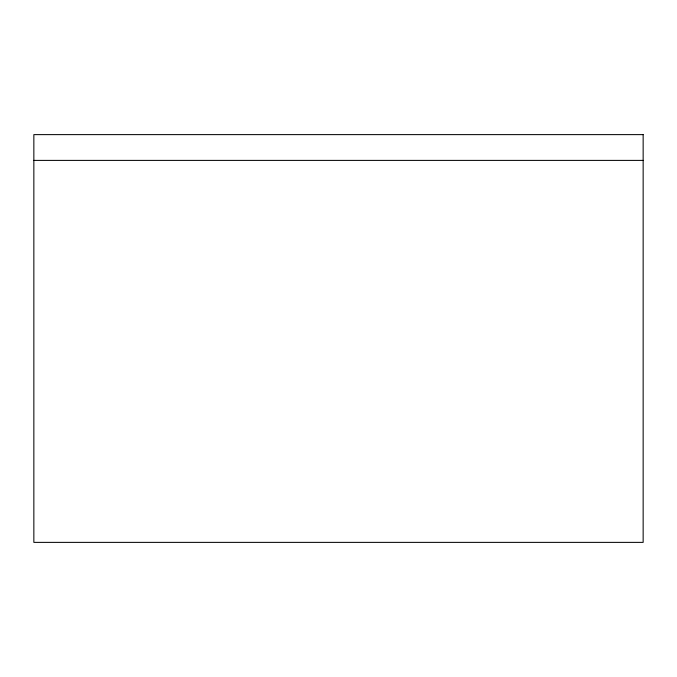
<?xml version="1.0" encoding="UTF-8"?>
<svg xmlns="http://www.w3.org/2000/svg" width="677" height="677" viewBox="0 0 677 677"><rect width="100%" height="100%" fill="white"/><g stroke="black" fill="none" stroke-linecap="round" stroke-linejoin="round"><path stroke-width="1.02" d="M33.85 160.398L643.15 160.398M643.15 134.621L33.85 134.621L33.85 542.379L643.15 542.379L643.15 134.621"/></g></svg>
